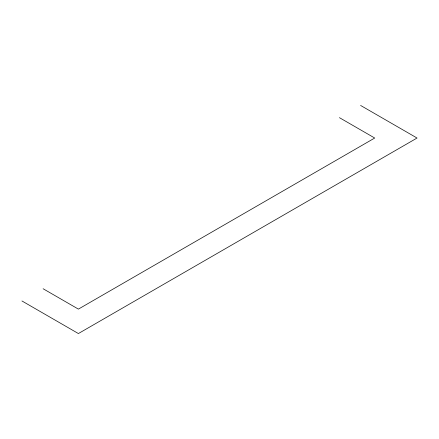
<?xml version="1.0" encoding="UTF-8"?>
<svg xmlns="http://www.w3.org/2000/svg" width="439" height="439" viewBox="0 0 439 439"><rect width="100%" height="100%" fill="white"/><g stroke="black" fill="none" stroke-linecap="round" stroke-linejoin="round"><path stroke-width="0.66" d="M360.606 105.448L417.05 138.033L78.394 333.552L21.95 300.967M339.44 117.663L374.719 138.033L78.394 309.116L43.115 288.747"/></g></svg>
